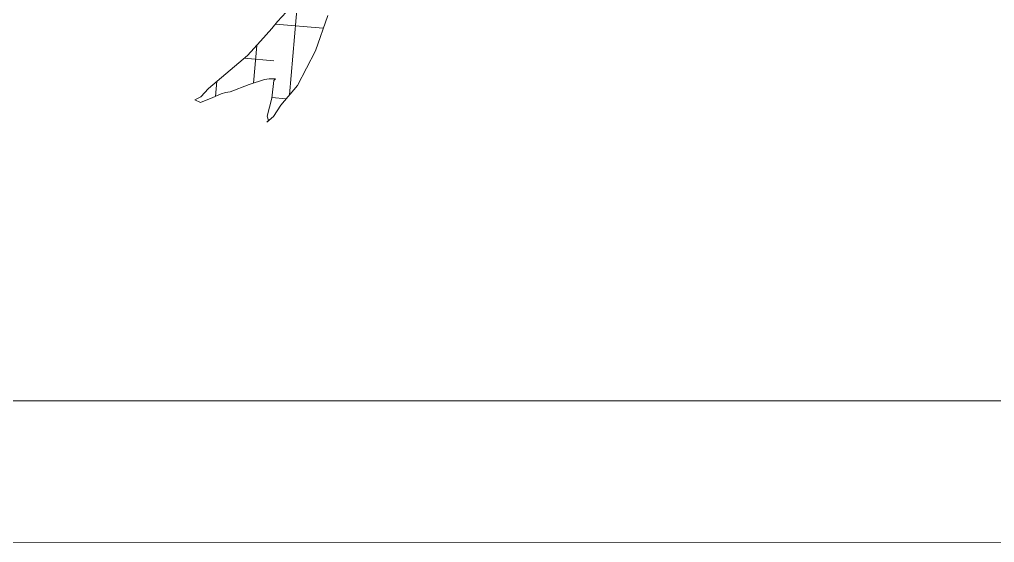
# Model space of a CAD drawing. Header units: inches. Extents: x -422522 to 22891, y -2973 to 414515.
# Drawn here: x 22383.29 to 22408.22, y 5227.54 to 5240.9 of the extents above; entities that cross this region are included whole.
import ezdxf

# ---------------------------------------------------------------- set-up
doc = ezdxf.new("R2010")
doc.units = ezdxf.units.IN
doc.header["$MEASUREMENT"] = 0
doc.layers.add('ARREDAMENTO', color=8, linetype='Continuous', lineweight=13)

msp = doc.modelspace()

# ---------------------------------------------------------------- linework, layer by layer
at = {"layer": 'ARREDAMENTO'}
for p, q in [((22390.18927, 5238.97773), (22390.41432, 5241.55496)), ((22389.88506, 5240.84793), (22390.21968, 5241.21225)), ((22391.16823, 5241.00701), (22390.85709, 5240.10605)), ((22389.74168, 5240.67194), (22389.88506, 5240.84793)), ((22389.83437, 5240.78572), (22391.055, 5240.67913)), ((22389.4526, 5240.34584), (22389.74168, 5240.67194)), ((22389.11797, 5239.98152), (22389.4526, 5240.34584)), ((22389.27224, 5239.27633), (22389.3565, 5240.24121)), ((22390.85709, 5240.10605), (22390.39777, 5239.21979)), ((22388.11607, 5239.14054), (22389.11797, 5239.98152)), ((22389.03559, 5239.91237), (22389.79355, 5239.84618)), ((22388.29935, 5238.93519), (22388.3332, 5239.3228)), ((22389.55187, 5239.37211), (22389.15996, 5239.23787)), ((22389.67266, 5239.39004), (22389.55187, 5239.37211)), ((22389.83223, 5239.3849), (22389.67266, 5239.39004)), ((22389.74169, 5238.89164), (22389.78669, 5239.34667)), ((22389.78669, 5239.34667), (22389.83223, 5239.3849)), ((22387.92714, 5238.92633), (22388.11607, 5239.14054)), ((22388.55387, 5239.03513), (22388.44678, 5239.00087)), ((22388.67466, 5239.05306), (22388.55387, 5239.03513)), ((22389.15996, 5239.23787), (22388.67466, 5239.05306)), ((22390.39777, 5239.21979), (22389.96531, 5238.71771)), ((22387.77451, 5238.85385), (22387.92714, 5238.92633)), ((22387.91593, 5238.77784), (22387.77451, 5238.85385)), ((22388.2349, 5238.90648), (22387.91593, 5238.77784)), ((22388.44678, 5239.00087), (22388.2349, 5238.90648)), ((22389.62375, 5238.43101), (22389.74169, 5238.89164)), ((22389.74325, 5238.90747), (22390.10179, 5238.87617)), ((22389.96531, 5238.71771), (22389.78332, 5238.42587)), ((22389.78332, 5238.42587), (22389.61254, 5238.28252)), ((22389.61254, 5238.28252), (22389.65808, 5238.32075)), ((22389.65808, 5238.32075), (22389.62375, 5238.43101)), ((22421.26488, 5231.16311), (22363.44796, 5231.15363)), ((22417.65192, 5227.54896), (22367.06211, 5227.54066))]:
    msp.add_line(p, q, dxfattribs=at)

doc.saveas('drawing.dxf')
